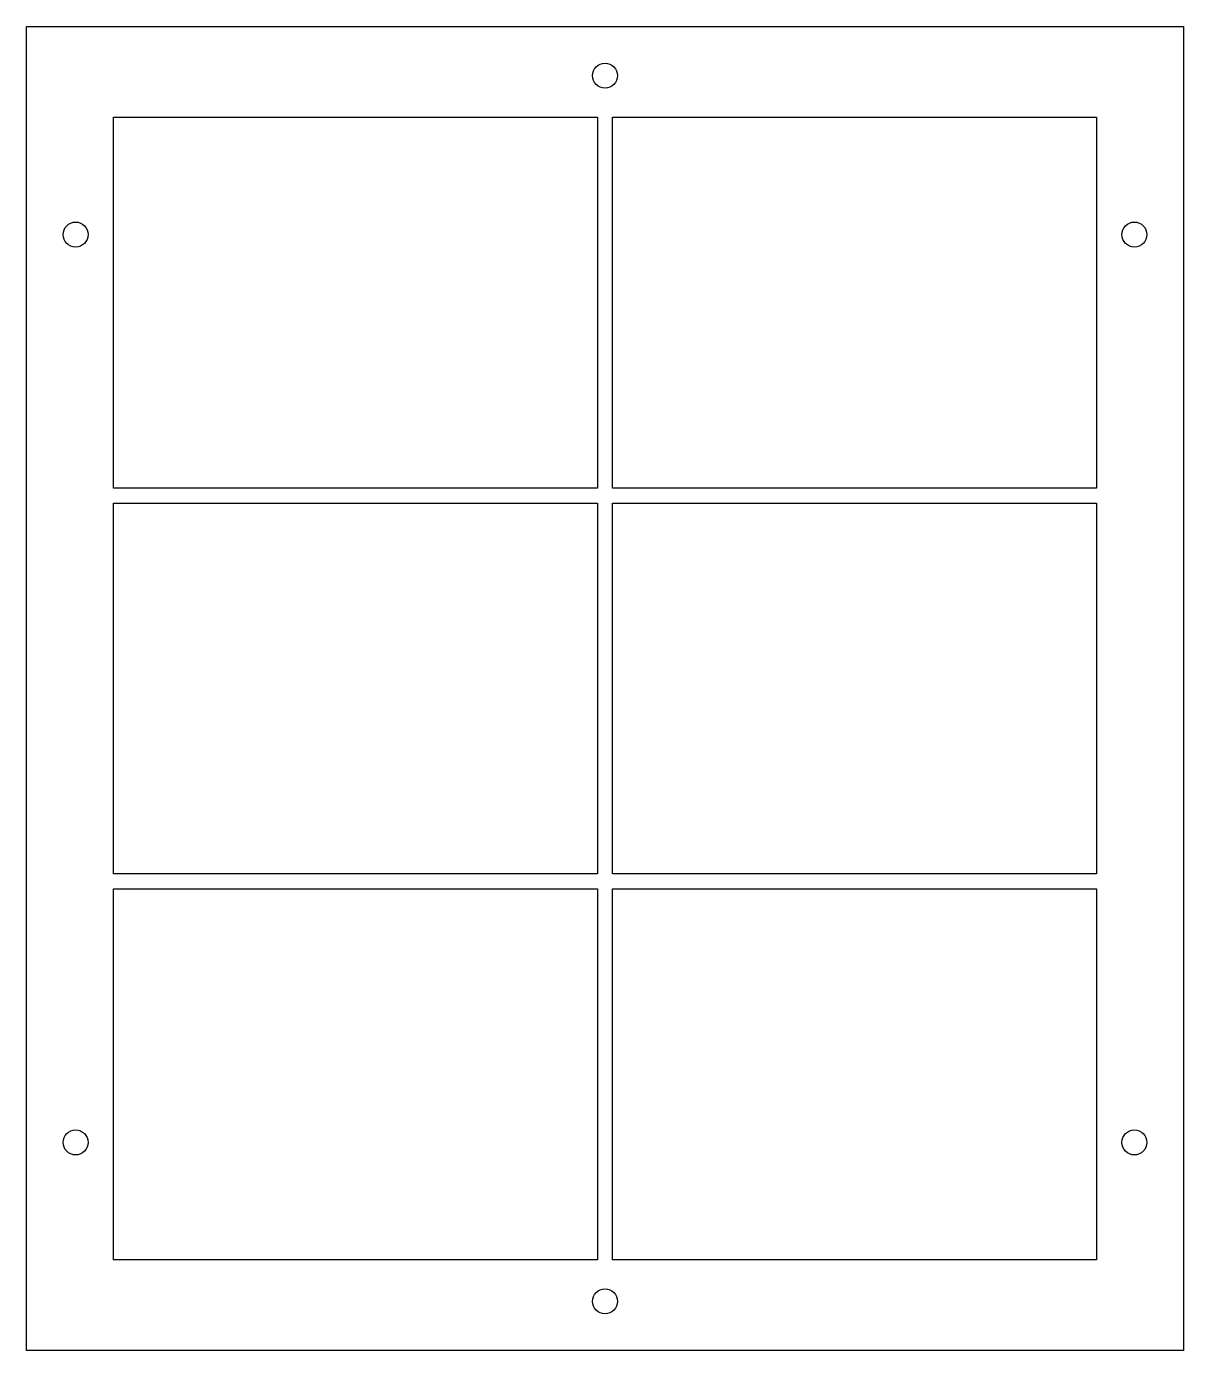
# Model space of a CAD drawing. Extents: x 72 to 225, y 18 to 192.
import ezdxf

# ---------------------------------------------------------------- set-up
doc = ezdxf.new("R2010")
doc.units = 0
doc.layers.add('View004', color=7, linetype='CONTINUOUS')

msp = doc.modelspace()

# ---------------------------------------------------------------- linework, layer by layer
at = {"layer": 'View004'}
for p, q in [((72, 192.5), (225, 192.5)), ((72, 17.5), (72, 192.5)), ((225, 192.5), (225, 17.5)), ((83.5, 180.5), (147.5, 180.5)), ((83.5, 131.5), (83.5, 180.5)), ((147.5, 180.5), (147.5, 131.5)), ((149.5, 180.5), (213.5, 180.5)), ((149.5, 131.5), (149.5, 180.5)), ((213.5, 180.5), (213.5, 131.5)), ((147.5, 131.5), (83.5, 131.5)), ((213.5, 131.5), (149.5, 131.5)), ((83.5, 129.5), (147.5, 129.5)), ((83.5, 80.5), (83.5, 129.5)), ((147.5, 129.5), (147.5, 80.5)), ((149.5, 129.5), (213.5, 129.5)), ((149.5, 80.5), (149.5, 129.5)), ((213.5, 129.5), (213.5, 80.5)), ((147.5, 80.5), (83.5, 80.5)), ((213.5, 80.5), (149.5, 80.5)), ((83.5, 78.5), (147.5, 78.5)), ((83.5, 29.5), (83.5, 78.5)), ((147.5, 78.5), (147.5, 29.5)), ((149.5, 78.5), (213.5, 78.5)), ((149.5, 29.5), (149.5, 78.5)), ((213.5, 78.5), (213.5, 29.5)), ((147.5, 29.5), (83.5, 29.5)), ((213.5, 29.5), (149.5, 29.5)), ((225, 17.5), (72, 17.5))]:
    msp.add_line(p, q, dxfattribs=at)
for centre in [(148.5, 186), (78.5, 165), (218.5, 165), (78.5, 45), (218.5, 45), (148.5, 24)]:
    msp.add_circle(centre, 1.65, dxfattribs=at)

doc.saveas('drawing.dxf')
